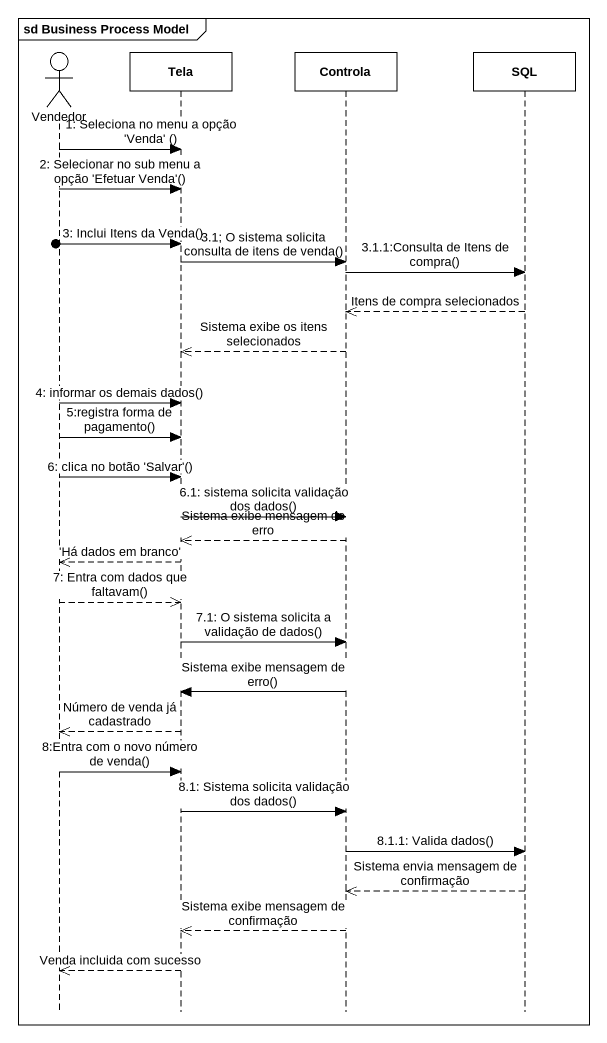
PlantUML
@startuml
mainframe sd Business Process Model
hide footbox
actor Vendedor
participant Tela
participant Controla
participant SQL

Vendedor -> Tela : 1: Seleciona no menu a opção 'Venda' ()
Vendedor -> Tela : 2: Selecionar no sub menu a opção 'Efetuar Venda'()
[o-> Tela : 3: Inclui Itens da Venda()
Tela -> Controla : 3.1; O sistema solicita consulta de itens de venda()
Controla -> SQL : 3.1.1:Consulta de Itens de compra()
SQL -->> Controla : Itens de compra selecionados
Controla -->> Tela : Sistema exibe os itens selecionados
Vendedor -> Tela : 4: informar os demais dados()
Vendedor -> Tela : 5:registra forma de pagamento()
Vendedor -> Tela : 6: clica no botão 'Salvar'()
Tela -> Controla : 6.1: sistema solicita validação dos dados()
Controla -->> Tela : Sistema exibe mensagem de erro
Tela -->> Vendedor : 'Há dados em branco'
Vendedor -->> Tela : 7: Entra com dados que faltavam()
Tela -> Controla : 7.1: O sistema solicita a validação de dados()
Controla -> Tela : Sistema exibe mensagem de erro()
Tela -->> Vendedor : Número de venda já cadastrado
Vendedor -> Tela : 8:Entra com o novo número de venda()
Tela -> Controla : 8.1: Sistema solicita validação dos dados()
Controla -> SQL : 8.1.1: Valida dados()
SQL -->> Controla : Sistema envia mensagem de confirmação
Controla -->> Tela : Sistema exibe mensagem de confirmação
Tela -->> Vendedor : Venda incluida com sucesso
@enduml
